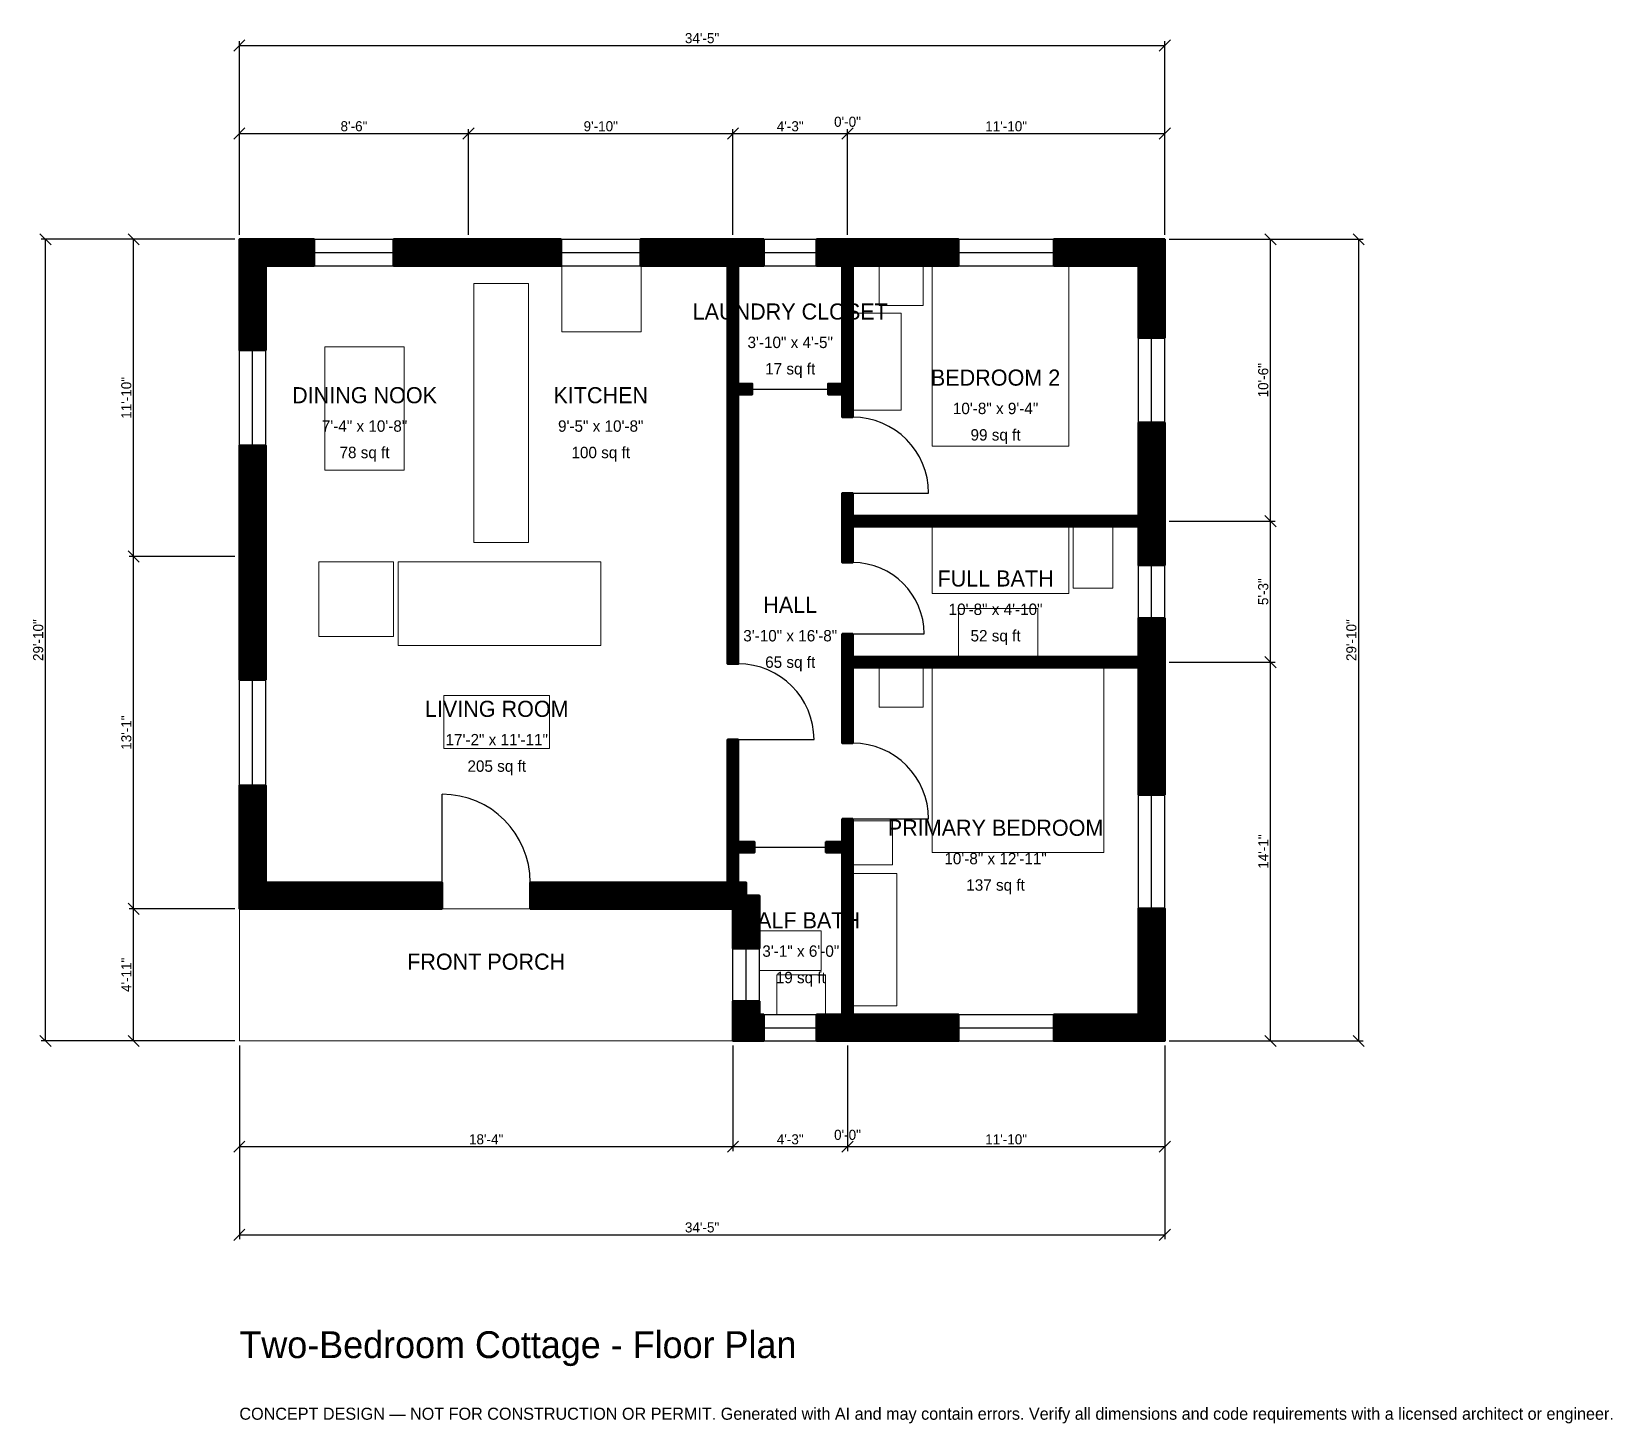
# Model space of a CAD drawing. Header units: inches. Extents: x -93 to 613, y -171 to 451.
import ezdxf
from ezdxf.enums import TextEntityAlignment as Align

# ---------------------------------------------------------------- set-up
doc = ezdxf.new("R2010")
doc.units = ezdxf.units.IN
doc.header["$MEASUREMENT"] = 0
doc.linetypes.add('DASHED', pattern=[0.6, 0.5, -0.1])
for name, color, linetype, lineweight in [('A-ANNO-DIMS', 1, 'Continuous', 13), ('A-ANNO-TEXT', 7, 'Continuous', 18), ('A-AREA-IDEN', 7, 'Continuous', 18), ('A-DOOR', 2, 'Continuous', 25), ('A-FLOR-FIXT', 9, 'Continuous', 13), ('A-FURN', 9, 'Continuous', 13), ('A-GLAZ', 4, 'Continuous', 25), ('A-SITE-PAVE', 8, 'Continuous', 13), ('A-WALL', 7, 'Continuous', 50), ('A-WALL-PATT', 8, 'Continuous', 13)]:
    doc.layers.add(name, color=color, linetype=linetype, lineweight=lineweight)
doc.dimstyles.new('PLAN', dxfattribs={"dimtxt": 4.5, "dimasz": 3, "dimexe": 2, "dimexo": 2, "dimgap": 1, "dimtad": 1, "dimdec": 0, "dimlunit": 4, "dimtsz": 2.5, "dimcen": 2.5, "dimclrd": 1, "dimclre": 1, "dimazin": 3, "dimtfac": 1, "dimtmove": 0, "dimatfit": 3})

msp = doc.modelspace()

# ---------------------------------------------------------------- hatches: boundary and pattern name
at = {"layer": 'A-WALL-PATT'}
h = msp.add_hatch(dxfattribs=at)
h.set_pattern_fill('ANSI31', color=8, scale=0.8)
h.paths.add_polyline_path([(220.4724, 11.811), (220.4724, 11.811), (220.4724, 17.7165), (232.2835, 17.7165), (232.2835, 11.811), (234.252, 11.811), (234.252, 0), (232.2835, 0), (232.2835, 0), (220.4724, 0), (220.4724, 0), (220.4724, 0), (220.4724, 11.811)])
h.paths.add_polyline_path([(220.4724, 56.6929), (220.4724, 56.6929), (220.4724, 59.0551), (218.1102, 59.0551), (218.1102, 59.0551), (129.9213, 59.0551), (129.9213, 70.8661), (218.1102, 70.8661), (218.1102, 84.252), (218.1102, 88.9764), (218.1102, 134.6457), (222.8346, 134.6457), (222.8346, 88.9764), (230.1181, 88.9764), (230.1181, 84.252), (222.8346, 84.252), (222.8346, 70.8661), (226.378, 70.8661), (226.378, 64.9606), (232.2835, 64.9606), (232.2835, 41.3386), (220.4724, 41.3386), (220.4724, 56.6929)])
h.paths.add_polyline_path([(11.811, 59.0551), (11.811, 59.0551), (0, 59.0551), (0, 59.0551), (0, 59.0551), (0, 70.8661), (0, 70.8661), (0, 114.1732), (11.811, 114.1732), (11.811, 70.8661), (90.5512, 70.8661), (90.5512, 59.0551), (11.811, 59.0551)])
h.paths.add_polyline_path([(0, 210.6299), (0, 222.4409), (0, 266.1417), (11.811, 266.1417), (11.811, 222.4409), (11.811, 210.6299), (11.811, 161.4173), (0, 161.4173), (0, 210.6299)])
h.paths.add_polyline_path([(0, 346.4567), (0, 346.4567), (0, 358.2677), (0, 358.2677), (0, 358.2678), (11.811, 358.2678), (11.811, 358.2677), (33.4646, 358.2677), (33.4646, 346.4567), (11.811, 346.4567), (11.811, 308.6614), (0, 308.6614), (0, 346.4567)])
h.paths.add_polyline_path([(96.4567, 358.2677), (108.2677, 358.2677), (143.7008, 358.2677), (143.7008, 346.4567), (108.2677, 346.4567), (96.4567, 346.4567), (68.8976, 346.4567), (68.8976, 358.2677), (96.4567, 358.2677)])
h.paths.add_polyline_path([(214.5669, 358.2677), (218.1102, 358.2677), (218.1102, 358.2678), (222.8346, 358.2678), (222.8346, 358.2677), (226.378, 358.2677), (234.252, 358.2677), (234.252, 346.4567), (226.378, 346.4567), (222.8346, 346.4567), (222.8346, 293.7008), (229.1339, 293.7008), (229.1339, 288.9764), (222.8346, 288.9764), (222.8346, 218.8976), (222.8346, 214.1732), (222.8346, 168.5039), (218.1102, 168.5039), (218.1102, 214.1732), (218.1102, 218.8976), (218.1102, 288.9764), (218.1102, 293.7008), (218.1102, 346.4567), (214.5669, 346.4567), (179.1339, 346.4567), (179.1339, 358.2677), (214.5669, 358.2677)])
h.paths.add_polyline_path([(265.748, 358.2677), (265.748, 358.2677), (269.2913, 358.2677), (269.2913, 358.2678), (274.0157, 358.2678), (274.0157, 358.2677), (321.2598, 358.2677), (321.2598, 346.4567), (277.5591, 346.4567), (277.5591, 346.4567), (274.0157, 346.4567), (274.0157, 293.7008), (274.0157, 288.9764), (274.0157, 278.7402), (269.2913, 278.7402), (269.2913, 288.9764), (262.9921, 288.9764), (262.9921, 293.7008), (269.2913, 293.7008), (269.2913, 346.4567), (257.874, 346.4567), (257.874, 358.2677), (265.748, 358.2677)])
h.paths.add_polyline_path([(401.5748, 358.2677), (401.5748, 358.2678), (413.3858, 358.2678), (413.3858, 358.2677), (413.3859, 358.2677), (413.3859, 346.4567), (413.3858, 346.4567), (413.3858, 314.1732), (401.5748, 314.1732), (401.5748, 346.4567), (363.7795, 346.4567), (363.7795, 358.2677), (401.5748, 358.2677)])
h.paths.add_polyline_path([(413.3858, 238.189), (413.3858, 234.6457), (413.3859, 234.6457), (413.3859, 229.9213), (413.3858, 229.9213), (413.3858, 226.378), (413.3858, 212.5984), (401.5748, 212.5984), (401.5748, 226.378), (401.5748, 229.9213), (274.0157, 229.9213), (274.0157, 213.7795), (269.2913, 213.7795), (269.2913, 229.9213), (269.2913, 234.6457), (269.2913, 244.8819), (274.0157, 244.8819), (274.0157, 234.6457), (401.5748, 234.6457), (401.5748, 238.189), (401.5748, 276.378), (413.3858, 276.378), (413.3858, 238.189)])
h.paths.add_polyline_path([(413.3858, 175.1969), (413.3858, 171.6535), (413.3859, 171.6535), (413.3859, 166.9291), (413.3858, 166.9291), (413.3858, 163.3858), (413.3858, 110.0394), (401.5748, 110.0394), (401.5748, 163.3858), (401.5748, 166.9291), (274.0157, 166.9291), (274.0157, 133.0709), (269.2913, 133.0709), (269.2913, 166.9291), (269.2913, 171.6535), (269.2913, 181.8898), (274.0157, 181.8898), (274.0157, 171.6535), (401.5748, 171.6535), (401.5748, 175.1969), (401.5748, 188.9764), (413.3858, 188.9764), (413.3858, 175.1969)])
h.paths.add_polyline_path([(413.3858, 11.811), (413.3859, 11.811), (413.3859, 0), (413.3858, 0), (413.3858, 0), (401.5748, 0), (401.5748, 0), (363.7795, 0), (363.7795, 11.811), (401.5748, 11.811), (401.5748, 59.252), (413.3858, 59.252), (413.3858, 11.811)])
h.paths.add_polyline_path([(277.5591, 0), (274.0157, 0), (274.0157, 0), (269.2913, 0), (269.2913, 0), (265.748, 0), (257.874, 0), (257.874, 11.811), (265.748, 11.811), (269.2913, 11.811), (269.2913, 84.252), (262.0079, 84.252), (262.0079, 88.9764), (269.2913, 88.9764), (269.2913, 99.2126), (274.0157, 99.2126), (274.0157, 88.9764), (274.0157, 84.252), (274.0157, 11.811), (277.5591, 11.811), (321.2598, 11.811), (321.2598, 0), (277.5591, 0)])

# ---------------------------------------------------------------- linework, layer by layer
at = {"layer": 'A-DOOR'}
for p, q in [((229.1339, 291.3386), (262.9921, 291.3386)), ((274.0157, 244.8819), (307.874, 244.8819)), ((274.0157, 181.8898), (305.9055, 181.8898)), ((222.8346, 134.6457), (256.6929, 134.6457)), ((90.5512, 70.8661), (90.5512, 110.2362)), ((274.0157, 99.2126), (307.874, 99.2126)), ((230.1181, 86.6142), (262.0079, 86.6142))]:
    msp.add_line(p, q, dxfattribs=at)
for centre, radius in [((274.0157, 244.8819), 33.8583), ((274.0157, 181.8898), 31.8898), ((222.8346, 134.6457), 33.8583), ((274.0157, 99.2126), 33.8583), ((90.5512, 70.8661), 39.3701)]:
    msp.add_arc(centre, radius, 0, 90, dxfattribs=at)
at = {"layer": 'A-FLOR-FIXT'}
for points in [[(104.7244, 222.8346), (129.1339, 222.8346), (129.1339, 338.5827), (104.7244, 338.5827)], [(309.4488, 200), (370.4724, 200), (370.4724, 229.9213), (309.4488, 229.9213)], [(372.4409, 202.3622), (390.1575, 202.3622), (390.1575, 229.9213), (372.4409, 229.9213)], [(321.2598, 171.6535), (356.6929, 171.6535), (356.6929, 193.3071), (321.2598, 193.3071)], [(232.2835, 31.4961), (259.8425, 31.4961), (259.8425, 49.2126), (232.2835, 49.2126)], [(240.1575, 11.811), (261.811, 11.811), (261.811, 29.5276), (240.1575, 29.5276)]]:
    msp.add_lwpolyline(points, close=True, dxfattribs=at)
at = {"layer": 'A-FURN'}
for points in [[(144.0945, 316.9291), (179.5276, 316.9291), (179.5276, 346.4567), (144.0945, 346.4567)], [(285.8268, 328.7402), (305.5118, 328.7402), (305.5118, 346.4567), (285.8268, 346.4567)], [(309.4488, 265.748), (370.4724, 265.748), (370.4724, 346.4567), (309.4488, 346.4567)], [(274.0157, 281.8898), (295.6693, 281.8898), (295.6693, 325.1969), (274.0157, 325.1969)], [(38.189, 255.1181), (73.622, 255.1181), (73.622, 310.2362), (38.189, 310.2362)], [(35.4331, 180.7087), (68.8976, 180.7087), (68.8976, 214.1732), (35.4331, 214.1732)], [(70.8661, 176.7717), (161.4173, 176.7717), (161.4173, 214.1732), (70.8661, 214.1732)], [(285.8268, 149.2126), (305.5118, 149.2126), (305.5118, 166.9291), (285.8268, 166.9291)], [(309.4488, 84.252), (386.2205, 84.252), (386.2205, 166.9291), (309.4488, 166.9291)], [(91.3386, 130.7087), (138.5827, 130.7087), (138.5827, 154.3307), (91.3386, 154.3307)], [(274.0157, 78.7402), (291.7323, 78.7402), (291.7323, 98.4252), (274.0157, 98.4252)], [(274.0157, 15.748), (293.7008, 15.748), (293.7008, 74.8031), (274.0157, 74.8031)]]:
    msp.add_lwpolyline(points, close=True, dxfattribs=at)
at = {"layer": 'A-GLAZ'}
for p, q in [((33.4646, 358.2677), (68.8976, 358.2677)), ((143.7008, 358.2677), (179.1339, 358.2677)), ((234.252, 358.2677), (257.874, 358.2677)), ((321.2598, 358.2677), (363.7795, 358.2677)), ((33.4646, 352.3622), (68.8976, 352.3622)), ((33.4646, 346.4567), (68.8976, 346.4567)), ((143.7008, 352.3622), (179.1339, 352.3622)), ((143.7008, 346.4567), (179.1339, 346.4567)), ((234.252, 352.3622), (257.874, 352.3622)), ((234.252, 346.4567), (257.874, 346.4567)), ((321.2598, 352.3622), (363.7795, 352.3622)), ((321.2598, 346.4567), (363.7795, 346.4567)), ((401.5748, 276.378), (401.5748, 314.1732)), ((407.4803, 276.378), (407.4803, 314.1732)), ((413.3858, 276.378), (413.3858, 314.1732)), ((0, 266.1417), (0, 308.6614)), ((5.9055, 266.1417), (5.9055, 308.6614)), ((11.811, 266.1417), (11.811, 308.6614)), ((401.5748, 188.9764), (401.5748, 212.5984)), ((407.4803, 188.9764), (407.4803, 212.5984)), ((413.3858, 188.9764), (413.3858, 212.5984)), ((0, 114.1732), (0, 161.4173)), ((5.9055, 114.1732), (5.9055, 161.4173)), ((11.811, 114.1732), (11.811, 161.4173)), ((401.5748, 59.252), (401.5748, 110.0394)), ((407.4803, 59.252), (407.4803, 110.0394)), ((413.3858, 59.252), (413.3858, 110.0394)), ((220.4724, 17.7165), (220.4724, 41.3386)), ((226.378, 17.7165), (226.378, 41.3386)), ((232.2835, 17.7165), (232.2835, 41.3386)), ((234.252, 11.811), (257.874, 11.811)), ((321.2598, 11.811), (363.7795, 11.811)), ((234.252, 5.9055), (257.874, 5.9055)), ((234.252, 0), (257.874, 0)), ((321.2598, 5.9055), (363.7795, 5.9055)), ((321.2598, 0), (363.7795, 0))]:
    msp.add_line(p, q, dxfattribs=at)
at = {"layer": 'A-SITE-PAVE', "linetype": 'DASHED'}
msp.add_lwpolyline([(0, 0), (220.4724, 0), (220.4724, 59.0551), (0, 59.0551)], close=True, dxfattribs=at)
at = {"layer": 'A-WALL'}
for points in [[(0, 346.4567), (0, 346.4567), (0, 358.2677), (0, 358.2677), (0, 358.2678), (11.811, 358.2678), (11.811, 358.2677), (33.4646, 358.2677), (33.4646, 346.4567), (11.811, 346.4567), (11.811, 308.6614), (0, 308.6614), (0, 346.4567)], [(96.4567, 358.2677), (108.2677, 358.2677), (143.7008, 358.2677), (143.7008, 346.4567), (108.2677, 346.4567), (96.4567, 346.4567), (68.8976, 346.4567), (68.8976, 358.2677), (96.4567, 358.2677)], [(214.5669, 358.2677), (218.1102, 358.2677), (218.1102, 358.2678), (222.8346, 358.2678), (222.8346, 358.2677), (226.378, 358.2677), (234.252, 358.2677), (234.252, 346.4567), (226.378, 346.4567), (222.8346, 346.4567), (222.8346, 293.7008), (229.1339, 293.7008), (229.1339, 288.9764), (222.8346, 288.9764), (222.8346, 218.8976), (222.8346, 214.1732), (222.8346, 168.5039), (218.1102, 168.5039), (218.1102, 214.1732), (218.1102, 218.8976), (218.1102, 288.9764), (218.1102, 293.7008), (218.1102, 346.4567), (214.5669, 346.4567), (179.1339, 346.4567), (179.1339, 358.2677), (214.5669, 358.2677)], [(265.748, 358.2677), (265.748, 358.2677), (269.2913, 358.2677), (269.2913, 358.2678), (274.0157, 358.2678), (274.0157, 358.2677), (321.2598, 358.2677), (321.2598, 346.4567), (277.5591, 346.4567), (277.5591, 346.4567), (274.0157, 346.4567), (274.0157, 293.7008), (274.0157, 288.9764), (274.0157, 278.7402), (269.2913, 278.7402), (269.2913, 288.9764), (262.9921, 288.9764), (262.9921, 293.7008), (269.2913, 293.7008), (269.2913, 346.4567), (257.874, 346.4567), (257.874, 358.2677), (265.748, 358.2677)], [(401.5748, 358.2677), (401.5748, 358.2678), (413.3858, 358.2678), (413.3858, 358.2677), (413.3859, 358.2677), (413.3859, 346.4567), (413.3858, 346.4567), (413.3858, 314.1732), (401.5748, 314.1732), (401.5748, 346.4567), (363.7795, 346.4567), (363.7795, 358.2677), (401.5748, 358.2677)], [(413.3858, 238.189), (413.3858, 234.6457), (413.3859, 234.6457), (413.3859, 229.9213), (413.3858, 229.9213), (413.3858, 226.378), (413.3858, 212.5984), (401.5748, 212.5984), (401.5748, 226.378), (401.5748, 229.9213), (274.0157, 229.9213), (274.0157, 213.7795), (269.2913, 213.7795), (269.2913, 229.9213), (269.2913, 234.6457), (269.2913, 244.8819), (274.0157, 244.8819), (274.0157, 234.6457), (401.5748, 234.6457), (401.5748, 238.189), (401.5748, 276.378), (413.3858, 276.378), (413.3858, 238.189)], [(0, 210.6299), (0, 222.4409), (0, 266.1417), (11.811, 266.1417), (11.811, 222.4409), (11.811, 210.6299), (11.811, 161.4173), (0, 161.4173), (0, 210.6299)], [(413.3858, 175.1969), (413.3858, 171.6535), (413.3859, 171.6535), (413.3859, 166.9291), (413.3858, 166.9291), (413.3858, 163.3858), (413.3858, 110.0394), (401.5748, 110.0394), (401.5748, 163.3858), (401.5748, 166.9291), (274.0157, 166.9291), (274.0157, 133.0709), (269.2913, 133.0709), (269.2913, 166.9291), (269.2913, 171.6535), (269.2913, 181.8898), (274.0157, 181.8898), (274.0157, 171.6535), (401.5748, 171.6535), (401.5748, 175.1969), (401.5748, 188.9764), (413.3858, 188.9764), (413.3858, 175.1969)], [(220.4724, 56.6929), (220.4724, 56.6929), (220.4724, 59.0551), (218.1102, 59.0551), (218.1102, 59.0551), (129.9213, 59.0551), (129.9213, 70.8661), (218.1102, 70.8661), (218.1102, 84.252), (218.1102, 88.9764), (218.1102, 134.6457), (222.8346, 134.6457), (222.8346, 88.9764), (230.1181, 88.9764), (230.1181, 84.252), (222.8346, 84.252), (222.8346, 70.8661), (226.378, 70.8661), (226.378, 64.9606), (232.2835, 64.9606), (232.2835, 41.3386), (220.4724, 41.3386), (220.4724, 56.6929)], [(11.811, 59.0551), (11.811, 59.0551), (0, 59.0551), (0, 59.0551), (0, 59.0551), (0, 70.8661), (0, 70.8661), (0, 114.1732), (11.811, 114.1732), (11.811, 70.8661), (90.5512, 70.8661), (90.5512, 59.0551), (11.811, 59.0551)], [(277.5591, 0), (274.0157, 0), (274.0157, 0), (269.2913, 0), (269.2913, 0), (265.748, 0), (257.874, 0), (257.874, 11.811), (265.748, 11.811), (269.2913, 11.811), (269.2913, 84.252), (262.0079, 84.252), (262.0079, 88.9764), (269.2913, 88.9764), (269.2913, 99.2126), (274.0157, 99.2126), (274.0157, 88.9764), (274.0157, 84.252), (274.0157, 11.811), (277.5591, 11.811), (321.2598, 11.811), (321.2598, 0), (277.5591, 0)], [(413.3858, 11.811), (413.3859, 11.811), (413.3859, 0), (413.3858, 0), (413.3858, 0), (401.5748, 0), (401.5748, 0), (363.7795, 0), (363.7795, 11.811), (401.5748, 11.811), (401.5748, 59.252), (413.3858, 59.252), (413.3858, 11.811)], [(220.4724, 11.811), (220.4724, 11.811), (220.4724, 17.7165), (232.2835, 17.7165), (232.2835, 11.811), (234.252, 11.811), (234.252, 0), (232.2835, 0), (232.2835, 0), (220.4724, 0), (220.4724, 0), (220.4724, 0), (220.4724, 11.811)]]:
    msp.add_lwpolyline(points, close=True, dxfattribs=at)

# ---------------------------------------------------------------- texts
at = {"layer": 'A-ANNO-TEXT'}
for s, height, p in [('Two-Bedroom Cottage - Floor Plan', 12, (0, -141.7323)), ('CONCEPT DESIGN — NOT FOR CONSTRUCTION OR PERMIT. Generated with AI and may contain errors. Verify all dimensions and code requirements with a licensed architect or engineer.', 5.4, (0, -169.2913))]:
    msp.add_text(s, height=height, dxfattribs=at).set_placement(p)
at = {"layer": 'A-AREA-IDEN'}
for s, height, p in [('LAUNDRY CLOSET', 7.2, (246.063, 325.9843)), ('3\'-10" x 4\'-5"', 5.1, (246.063, 312.2047)), ('17 sq ft', 5.1, (246.063, 300.3937)), ('BEDROOM 2', 7.2, (337.7953, 296.4567)), ('DINING NOOK', 7.2, (55.9055, 288.5827)), ('KITCHEN', 7.2, (161.4173, 288.5827)), ('10\'-8" x 9\'-4"', 5.1, (337.7953, 282.6772)), ('7\'-4" x 10\'-8"', 5.1, (55.9055, 274.8031)), ('9\'-5" x 10\'-8"', 5.1, (161.4173, 274.8031)), ('99 sq ft', 5.1, (337.7953, 270.8661)), ('78 sq ft', 5.1, (55.9055, 262.9921)), ('100 sq ft', 5.1, (161.4173, 262.9921)), ('FULL BATH', 7.2, (337.7953, 206.6929)), ('HALL', 7.2, (246.063, 194.8819)), ('10\'-8" x 4\'-10"', 5.1, (337.7953, 192.9134)), ('3\'-10" x 16\'-8"', 5.1, (246.063, 181.1024)), ('52 sq ft', 5.1, (337.7953, 181.1024)), ('65 sq ft', 5.1, (246.063, 169.2913)), ('LIVING ROOM', 7.2, (114.9606, 148.4252)), ('17\'-2" x 11\'-11"', 5.1, (114.9606, 134.6457)), ('205 sq ft', 5.1, (114.9606, 122.8346)), ('PRIMARY BEDROOM', 7.2, (337.7953, 95.2756)), ('10\'-8" x 12\'-11"', 5.1, (337.7953, 81.4961)), ('137 sq ft', 5.1, (337.7953, 69.685)), ('HALF BATH', 7.2, (250.7874, 53.937)), ('3\'-1" x 6\'-0"', 5.1, (250.7874, 40.1575)), ('FRONT PORCH', 7.2, (110.2362, 35.4331)), ('19 sq ft', 5.1, (250.7874, 28.3465))]:
    msp.add_text(s, height=height, dxfattribs=at).set_placement(p, align=Align.MIDDLE_CENTER)

# ---------------------------------------------------------------- dimensions: what is measured, and where the dimension line sits
at = {"layer": 'A-ANNO-DIMS'}
for base, p1, p2, text in [((0, 444.8819), (0, 358.2677), (413.3858, 358.2677), '34\'-5"'), ((0, 405.5118), (0, 358.2677), (102.3622, 358.2677), '8\'-6"'), ((102.3622, 405.5118), (102.3622, 358.2677), (220.4724, 358.2677), '9\'-10"'), ((220.4724, 405.5118), (220.4724, 358.2677), (271.6535, 358.2677), '4\'-3"'), ((271.6535, 405.5118), (271.6535, 358.2677), (271.6535, 358.2677), '0\'-0"'), ((271.6535, 405.5118), (271.6535, 358.2677), (413.3858, 358.2677), '11\'-10"'), ((0, -47.2441), (0, 0), (220.4724, 0), '18\'-4"'), ((0, -86.6142), (0, 0), (413.3858, 0), '34\'-5"'), ((220.4724, -47.2441), (220.4724, 0), (271.6535, 0), '4\'-3"'), ((271.6535, -47.2441), (271.6535, 0), (271.6535, 0), '0\'-0"'), ((271.6535, -47.2441), (271.6535, 0), (413.3858, 0), '11\'-10"')]:
    msp.add_linear_dim(base=base, p1=p1, p2=p2, text=text, dimstyle='PLAN', dxfattribs=at).render()
for base, p1, p2, text in [((-86.6142, 0), (0, 0), (0, 358.2677), '29\'-10"'), ((-47.2441, 216.5354), (0, 216.5354), (0, 358.2677), '11\'-10"'), ((460.6299, 232.2835), (413.3858, 232.2835), (413.3858, 358.2677), '10\'-6"'), ((500, 0), (413.3858, 0), (413.3858, 358.2677), '29\'-10"'), ((460.6299, 169.2913), (413.3858, 169.2913), (413.3858, 232.2835), '5\'-3"'), ((-47.2441, 59.0551), (0, 59.0551), (0, 216.5354), '13\'-1"'), ((460.6299, 0), (413.3858, 0), (413.3858, 169.2913), '14\'-1"'), ((-47.2441, 0), (0, 0), (0, 59.0551), '4\'-11"')]:
    msp.add_linear_dim(base=base, p1=p1, p2=p2, angle=90, text=text, dimstyle='PLAN', dxfattribs=at).render()

doc.saveas('drawing.dxf')
